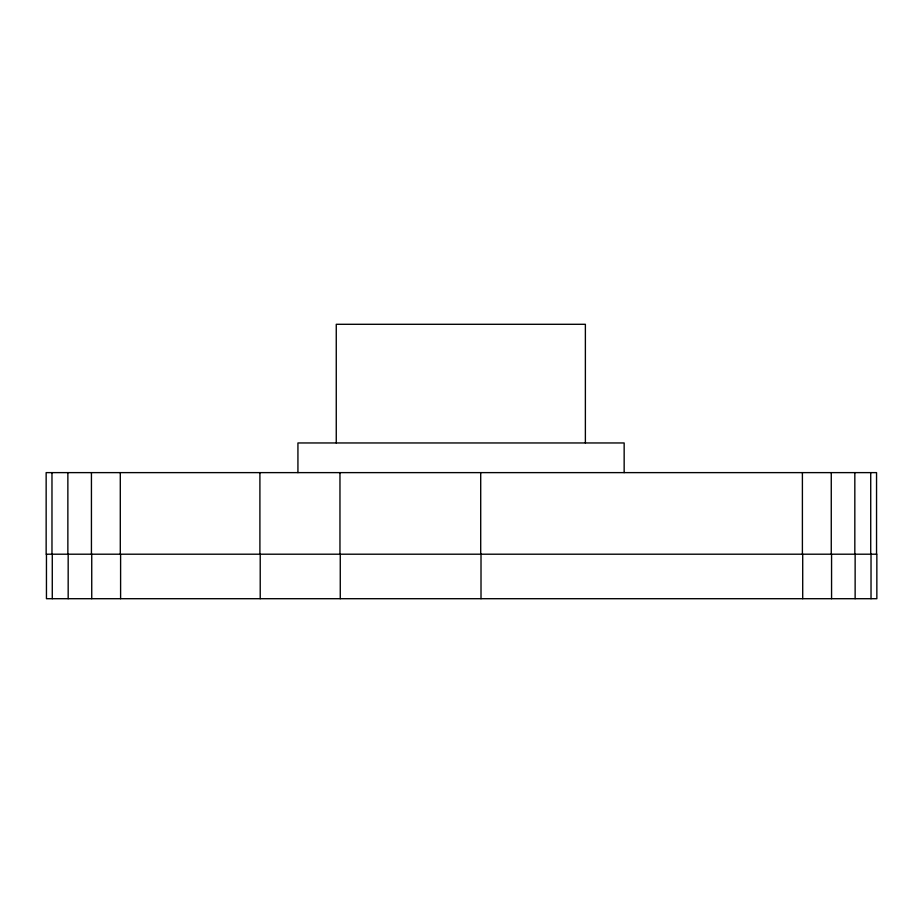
<?xml version="1.0" encoding="UTF-8"?>
<svg xmlns="http://www.w3.org/2000/svg" width="923" height="923" viewBox="0 0 923 923"><rect width="100%" height="100%" fill="white"/><g stroke="black" fill="none" stroke-linecap="round" stroke-linejoin="round"><path stroke-width="1.38" d="M876.55 554.204L876.55 472.622L46.15 472.622L46.15 554.204L876.85 554.204L876.85 598.704L46.45 598.704L46.45 554.204M871.024 554.204L871.024 598.704M870.724 472.622L870.724 554.204M855.136 554.204L855.136 598.704M854.825 472.622L854.825 554.204M831.565 554.204L831.565 598.704M831.265 472.622L831.265 554.204M802.71 554.204L802.71 598.704M802.399 472.622L802.399 554.204M624.156 472.622L624.156 442.959L297.933 442.959L297.933 472.622M585.378 442.959L585.378 324.296L336.26 324.296L336.26 442.959M481.01 554.204L481.01 598.704M480.71 472.622L480.71 554.204M340.264 554.204L340.264 598.704M339.964 472.622L339.964 554.204M260.217 554.204L260.217 598.704M259.905 472.622L259.905 554.204M120.601 554.204L120.601 598.704M120.29 472.622L120.29 554.204M91.735 554.204L91.735 598.704M91.435 472.622L91.435 554.204M68.175 554.204L68.175 598.704M67.864 472.622L67.864 554.204M52.276 554.204L52.276 598.704M51.976 472.622L51.976 554.204"/></g></svg>
